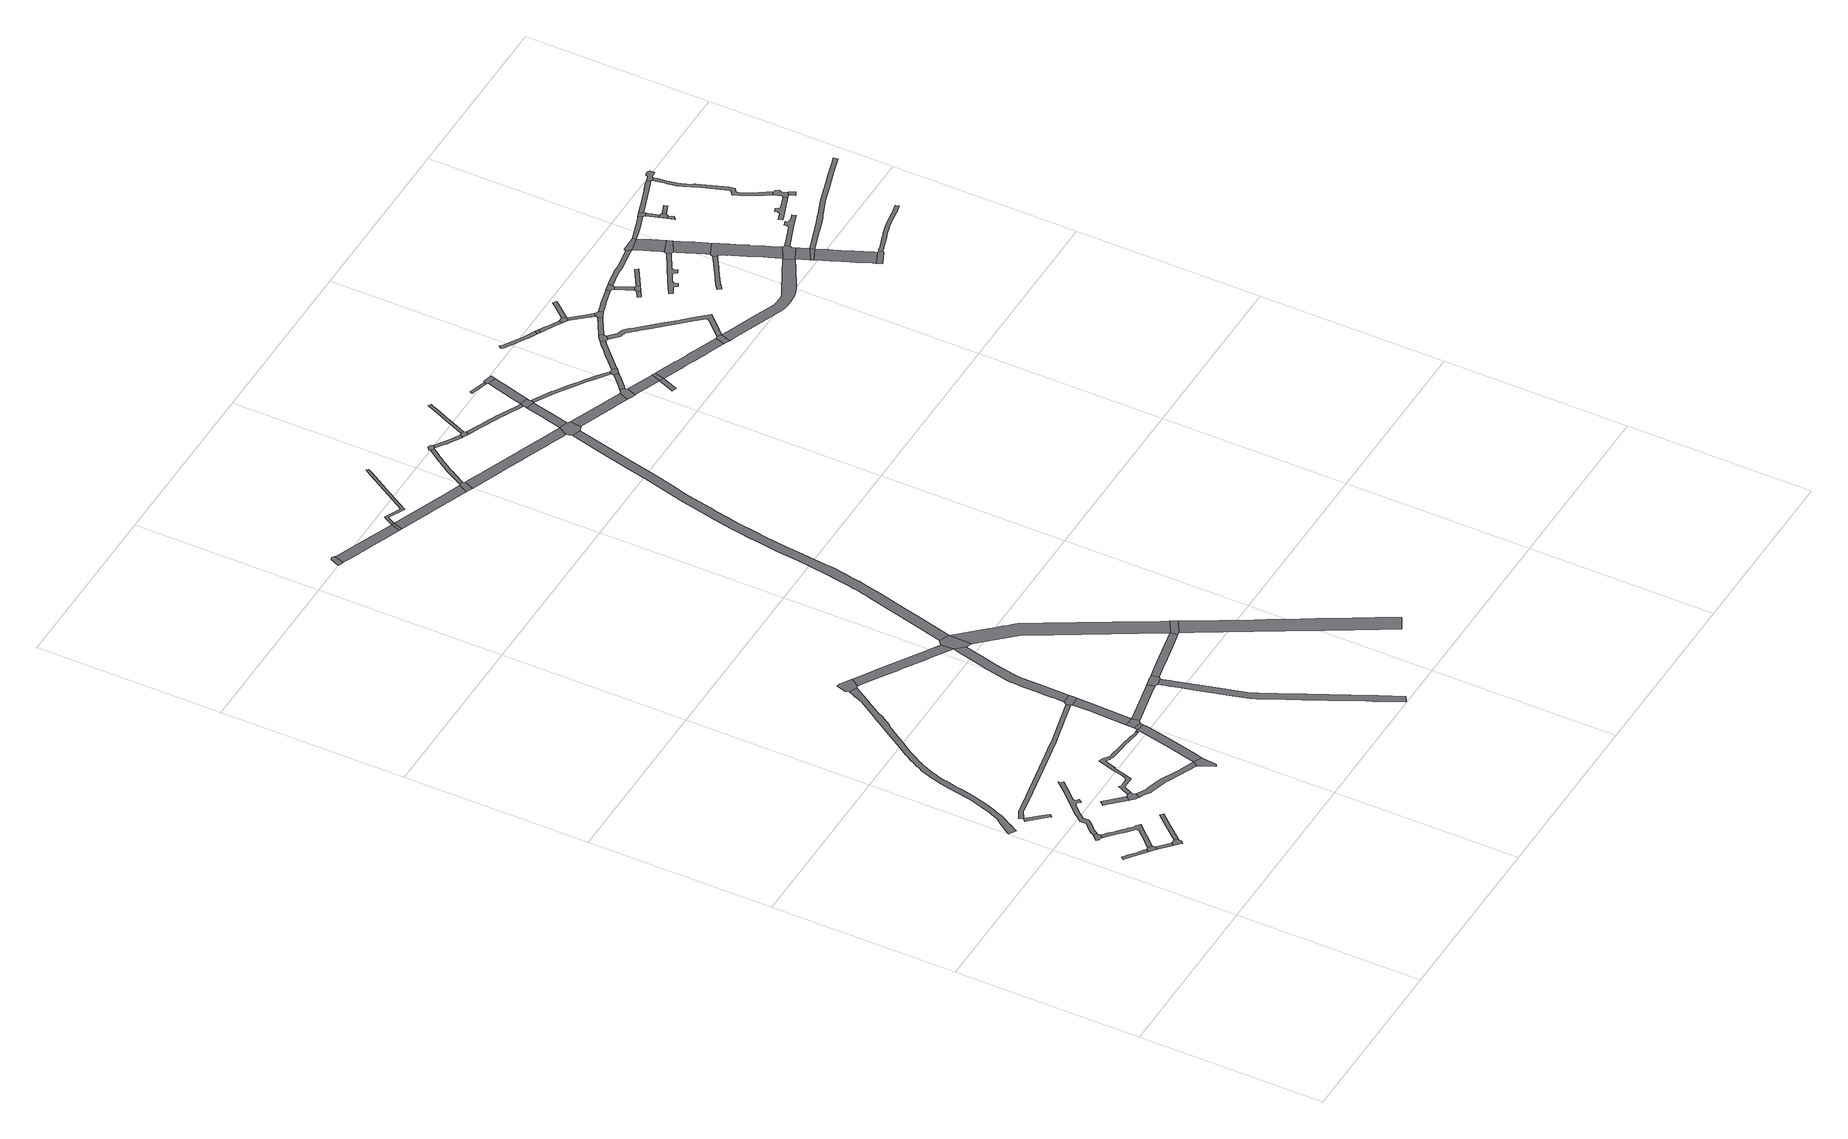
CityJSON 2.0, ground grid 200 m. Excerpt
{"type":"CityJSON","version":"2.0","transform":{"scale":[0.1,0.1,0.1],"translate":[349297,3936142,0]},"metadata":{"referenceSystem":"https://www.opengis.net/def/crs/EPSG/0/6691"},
"CityObjects":{
"road1":{"type":"Road","attributes":{"RoadStructureAttribute.sectionType":"1"},"geometry":[{"type":"MultiSurface","lod":"1","boundaries":[[[0,1,2,3,4,5,6,7,8,9,10,11]]]}]},
"road2":{"type":"Road","geometry":[{"type":"MultiSurface","lod":"1","boundaries":[[[12,13,14,15,4,3,16,17]]]}]},
"road3":{"type":"Road","geometry":[{"type":"MultiSurface","lod":"1","boundaries":[[[18,19,20,21,22,23,24,25]]]}]},
"road4":{"type":"Road","attributes":{"RoadStructureAttribute.sectionType":"1"},"geometry":[{"type":"MultiSurface","lod":"1","boundaries":[[[26,27,28,29,30,31,32,33,34,35,36,37,12,17]]]}]},
"road5":{"type":"Road","geometry":[{"type":"MultiSurface","lod":"1","boundaries":[[[30,29,38,39,40,41,42,43]]]}]},
"road6":{"type":"Road","attributes":{"RoadStructureAttribute.sectionType":"1"},"geometry":[{"type":"MultiSurface","lod":"1","boundaries":[[[44,45,46,47,48,49,50,51,52,53,54,55,56,57,15,14,58,59,60,61,62,63,64,65,66,67,68,69,70,71,72,73,18,25]]]}]},
"road7":{"type":"Road","attributes":{"RoadStructureAttribute.sectionType":"1"},"geometry":[{"type":"MultiSurface","lod":"1","boundaries":[[[74,75,76,77,78,79]]]}]},
"road8":{"type":"Road","attributes":{"RoadStructureAttribute.sectionType":"1"},"geometry":[{"type":"MultiSurface","lod":"1","boundaries":[[[80,81,82,83,43,42]]]}]},
"road9":{"type":"Road","attributes":{"RoadStructureAttribute.sectionType":"1"},"geometry":[{"type":"MultiSurface","lod":"1","boundaries":[[[84,85,86,87,88,89,90,91,92,93,94,95,96,97,98,99,100,101,102,103,104,105,106,107,108,109,110,111,112,113,20,19]]]}]},
"road10":{"type":"Road","attributes":{"RoadStructureAttribute.sectionType":"1"},"geometry":[{"type":"MultiSurface","lod":"1","boundaries":[[[114,115,116,117,118,119]]]}]},
"road11":{"type":"Road","geometry":[{"type":"MultiSurface","lod":"1","boundaries":[[[120,119,118,121,122,123,124,125,126,127,128,129]]]}]},
"road12":{"type":"Road","attributes":{"RoadStructureAttribute.sectionType":"1"},"geometry":[{"type":"MultiSurface","lod":"1","boundaries":[[[130,131,132,133,134,135,136,137,138,139,140,141,142,143,144,145,146,147,148,149,150,151,152,153,154,155,156,157,158,159,160,161,162,163,164,165,166,167,168,169,170,171,172,173,174,175,176,177,178,179,180,181,182,183,184,185,186,187,188,189,190,191,192,193,194,195,196,197,198,199,200,201,202,203,204,205,206,207,208,209,210,211,212,213,214,215,216,217,218,219]]]}]},
"road13":{"type":"Road","attributes":{"RoadStructureAttribute.sectionType":"1"},"geometry":[{"type":"MultiSurface","lod":"1","boundaries":[[[220,221,222,223,224,225,226,227,228,229,230,231,232,233,234,235,236,237,238,239,240,241,126,125]]]}]},
"road14":{"type":"Road","attributes":{"RoadStructureAttribute.sectionType":"1"},"geometry":[{"type":"MultiSurface","lod":"1","boundaries":[[[242,243,244,245,246,247,248,249,250,251,252,253,254,255,256,257,258,259]]]}]},
"road15":{"type":"Road","attributes":{"RoadStructureAttribute.sectionType":"1"},"geometry":[{"type":"MultiSurface","lod":"1","boundaries":[[[260,261,262,263,264,265,266,267,268,269,270,271,272,273,274,275,276,277,278,279,280,281,282,283,120,129,284,285,286,287,288,289,290,291,292,293,294,295,296,297,298,299,300,301,302,303,304]]]}]},
"road16":{"type":"Road","geometry":[{"type":"MultiSurface","lod":"1","boundaries":[[[305,306,307,231,230,308]]]}]},
"road17":{"type":"Road","attributes":{"function":"3","RoadStructureAttribute.sectionType":"1"},"geometry":[{"type":"MultiSurface","lod":"1","boundaries":[[[309,310,311,312,231,307,313,314,315,316,317,318,319,320,321,260,304]]]}]},
"road18":{"type":"Road","geometry":[{"type":"MultiSurface","lod":"1","boundaries":[[[319,322,323,320]]]}]},
"road19":{"type":"Road","geometry":[{"type":"MultiSurface","lod":"1","boundaries":[[[324,325,323,322,326,327,328]]]}]},
"road20":{"type":"Road","geometry":[{"type":"MultiSurface","lod":"1","boundaries":[[[329,330,331,332,333,334,175,174,335]]]}]},
"road21":{"type":"Road","attributes":{"function":"3","RoadStructureAttribute.sectionType":"1"},"geometry":[{"type":"MultiSurface","lod":"1","boundaries":[[[336,337,338,339,340,341,342,343,344,324,328]]]}]},
"road22":{"type":"Road","geometry":[{"type":"MultiSurface","lod":"1","boundaries":[[[340,339,345,346,347,242,259]]]}]},
"road23":{"type":"Road","attributes":{"RoadStructureAttribute.sectionType":"1"},"geometry":[{"type":"MultiSurface","lod":"1","boundaries":[[[327,348,349,350,351,352,353,354,355,356,328]]]}]},
"road24":{"type":"Road","attributes":{"RoadStructureAttribute.sectionType":"1"},"geometry":[{"type":"MultiSurface","lod":"1","boundaries":[[[357,358,359,360,361,362,363,364,365,329,335,366,367,368,369,370,371,372,373,374]]]}]},
"road25":{"type":"Road","attributes":{"RoadStructureAttribute.sectionType":"1"},"geometry":[{"type":"MultiSurface","lod":"1","boundaries":[[[375,376,377,378,379,380,381,382,383,384,385,386,387,388,389,390,347,346,391,392,393,394,395,396,397,398,399,400,401,402,374]]]}]},
"road26":{"type":"Road","geometry":[{"type":"MultiSurface","lod":"1","boundaries":[[[403,404,405,406,352,351,407,408,409]]]}]},
"road27":{"type":"Road","attributes":{"RoadStructureAttribute.sectionType":"1"},"geometry":[{"type":"MultiSurface","lod":"1","boundaries":[[[407,410,411,412,413,414,415,416,417,418,419,420,421,422,423,424,425,426,427,428,429,430,431,432,433,434,435,436,437,438,439,440,441,442,443,444,445,446,447,448,449,450,451,452,453,454,455,456,457,458,459,460,461,462,463,464,465,466,467,468,469,470,471,408]]]}]},
"road28":{"type":"Road","geometry":[{"type":"MultiSurface","lod":"1","boundaries":[[[472,357,374,402,473,474]]]}]},
"road29":{"type":"Road","geometry":[{"type":"MultiSurface","lod":"1","boundaries":[[[475,476,477,478,479,480,481]]]}]},
"road30":{"type":"Road","attributes":{"RoadStructureAttribute.sectionType":"1"},"geometry":[{"type":"MultiSurface","lod":"1","boundaries":[[[482,483,484,485,486,487,488,489,490,403,409]]]}]},
"road31":{"type":"Road","attributes":{"RoadStructureAttribute.sectionType":"1"},"geometry":[{"type":"MultiSurface","lod":"1","boundaries":[[[491,492,493,494,478,477,495,496,497,498,499,500,501,502,503]]]}]},
"road32":{"type":"Road","attributes":{"RoadStructureAttribute.sectionType":"1"},"geometry":[{"type":"MultiSurface","lod":"1","boundaries":[[[504,505,506,507,508,509,510,511,512,513,514,515,516,517,518,519,520,521,522,523,524,525,526,527,528,529,474,473,530,531,532,533,534,535,536,537,538,539,540,541,542,543,544,545,546,547,548,549,550,551,552,553,486,554]]]}]},
"road33":{"type":"Road","geometry":[{"type":"MultiSurface","lod":"1","boundaries":[[[555,556,557,558,559,491,503]]]}]},
"road34":{"type":"Road","geometry":[{"type":"MultiSurface","lod":"1","boundaries":[[[560,561,562,554,486,485]]]}]},
"road35":{"type":"Road","attributes":{"RoadStructureAttribute.sectionType":"1"},"geometry":[{"type":"MultiSurface","lod":"1","boundaries":[[[563,564,565,566,567,568,569,570,571,572,573,574,575,576,577,561,560,578,579,580,581,582,583,584,585,586,587,588,589,590,591,592,593,594,595,596,597,598,599,600,601,602,603,604,605]]]}]},
"road36":{"type":"Road","attributes":{"RoadStructureAttribute.sectionType":"1"},"geometry":[{"type":"MultiSurface","lod":"1","boundaries":[[[606,607,608,609,610,611,612,613,614,615,616,617,618,619,620,621,558,557]]]}]},
"road37":{"type":"Road","attributes":{"RoadStructureAttribute.sectionType":"1"},"geometry":[{"type":"MultiSurface","lod":"1","boundaries":[[[622,623,624,625,626,627,628,629,559,558,630,631,632,633,634,635]]]}]},
"road38":{"type":"Road","attributes":{"function":"3","RoadStructureAttribute.sectionType":"1"},"geometry":[{"type":"MultiSurface","lod":"1","boundaries":[[[636,637,638,639,640,641,642,643,644,645,646,647,648,649,650,651,652,653,654,655,656,657,658,659,660,661,662,663,664,665,666,667,668,669,670,671,672,673,674,675,676,677,678,679,680,681,682,683,684,685,686,687,688,689,690,472,474]]]}]},
"road39":{"type":"Road","geometry":[{"type":"MultiSurface","lod":"1","boundaries":[[[691,692,616,615,693,694,695,696,697]]]}]},
"road40":{"type":"Road","attributes":{"RoadStructureAttribute.sectionType":"1"},"geometry":[{"type":"MultiSurface","lod":"1","boundaries":[[[698,699,700,701,702,703,704,705,706,707,708,709,710,711,712,713,714,715,716,717,718,691,697]]]}]},
"road41":{"type":"Road","geometry":[{"type":"MultiSurface","lod":"1","boundaries":[[[719,711,710,720,721,722,723]]]}]},
"road42":{"type":"Road","attributes":{"RoadStructureAttribute.sectionType":"1"},"geometry":[{"type":"MultiSurface","lod":"1","boundaries":[[[724,725,726,727,728,729,730,731,732,733,734,735,736,737,738,739,740,741,742,743,744,745,746,747,748,749,750,696,695]]]}]},
"road43":{"type":"Road","attributes":{"RoadStructureAttribute.sectionType":"1"},"geometry":[{"type":"MultiSurface","lod":"1","boundaries":[[[751,752,753,754,755,756,757,721,720,758,759,760,761,762,763,764,765]]]}]},
"road44":{"type":"Road","geometry":[{"type":"MultiSurface","lod":"1","boundaries":[[[766,767,765,764,768,769,770,771]]]}]},
"road45":{"type":"Road","attributes":{"RoadStructureAttribute.sectionType":"1"},"geometry":[{"type":"MultiSurface","lod":"1","boundaries":[[[766,772,773,774,775,776,777,778,779,780,781,782,783,767]]]}]},
"road46":{"type":"Road","attributes":{"RoadStructureAttribute.sectionType":"1"},"geometry":[{"type":"MultiSurface","lod":"1","boundaries":[[[770,784,785,786,787,788,789,790,791,792,793,794,795,796,797,798,799,800,801,802,803,804,805,806,807,808,809,810,771]]]}]},
"road47":{"type":"Road","geometry":[{"type":"MultiSurface","lod":"1","boundaries":[[[811,812,813,738,737,663,662,814]]]}]},
"road48":{"type":"Road","geometry":[{"type":"MultiSurface","lod":"1","boundaries":[[[815,816,817,818,799,798,819,820]]]}]},
"road49":{"type":"Road","attributes":{"RoadStructureAttribute.sectionType":"1"},"geometry":[{"type":"MultiSurface","lod":"1","boundaries":[[[821,822,823,824,825,826,827,811,814,828,829,830,831,832,833,834,835]]]}]},
"road50":{"type":"Road","attributes":{"RoadStructureAttribute.sectionType":"1"},"geometry":[{"type":"MultiSurface","lod":"1","boundaries":[[[836,837,838,839]]]}]},
"road51":{"type":"Road","attributes":{"function":"3","RoadStructureAttribute.sectionType":"1"},"geometry":[{"type":"MultiSurface","lod":"1","boundaries":[[[818,840,841,842,843,844,845,846,847,848,849,850,851,852,799]]]}]},
"road52":{"type":"Road","attributes":{"RoadStructureAttribute.sectionType":"1"},"geometry":[{"type":"MultiSurface","lod":"1","boundaries":[[[853,854,855,813,812,856,857,858,815,859,860,861,862,863,864,865,866,867,868,869,870,871,872,873,874,875,876,816,815,820]]]}]},
"road53":{"type":"Road","geometry":[{"type":"MultiSurface","lod":"1","boundaries":[[[877,878,836,839,847,846]]]}]},
"road54":{"type":"Road","geometry":[{"type":"MultiSurface","lod":"1","boundaries":[[[879,880,881,821,835,882,883,884,885,886]]]}]},
"road55":{"type":"Road","attributes":{"RoadStructureAttribute.sectionType":"1"},"geometry":[{"type":"MultiSurface","lod":"1","boundaries":[[[885,887,888,889,890,891,892,893,894,886]]]}]},
"road56":{"type":"Road","attributes":{"RoadStructureAttribute.sectionType":"1"},"geometry":[{"type":"MultiSurface","lod":"1","boundaries":[[[895,896,897,898,899,900,880,879]]]}]},
"road57":{"type":"Road","geometry":[{"type":"MultiSurface","lod":"1","boundaries":[[[901,902,903,890]]]}]},
"road58":{"type":"Road","geometry":[{"type":"MultiSurface","lod":"1","boundaries":[[[897,904,905,906,865,864,898]]]}]},
"road59":{"type":"Road","geometry":[{"type":"MultiSurface","lod":"1","boundaries":[[[903,907,891,890]]]}]},
"road60":{"type":"Road","attributes":{"RoadStructureAttribute.sectionType":"1"},"geometry":[{"type":"MultiSurface","lod":"1","boundaries":[[[908,909,910,911,912,905,904,913,914,915,916,917,918]]]}]},
"road61":{"type":"Road","attributes":{"RoadStructureAttribute.sectionType":"1"},"geometry":[{"type":"MultiSurface","lod":"1","boundaries":[[[919,920,921,922,923,924,925,926,927,928,929,930,931,932,933,934]]]}]},
"road62":{"type":"Road","attributes":{"RoadStructureAttribute.sectionType":"1"},"geometry":[{"type":"MultiSurface","lod":"1","boundaries":[[[935,936,937,938,939,940,941,942,943,944,945,946,947,948,949,950,951,952,953,954,955,956,957,907,903]]]}]},
"road63":{"type":"Road","geometry":[{"type":"MultiSurface","lod":"1","boundaries":[[[927,958,959,928]]]}]},
"road64":{"type":"Road","geometry":[{"type":"MultiSurface","lod":"1","boundaries":[[[917,960,961,962,963,964,965,918]]]}]},
"road65":{"type":"Road","attributes":{"RoadStructureAttribute.sectionType":"1"},"geometry":[{"type":"MultiSurface","lod":"1","boundaries":[[[958,966,967,968,969,970,971,972,973,974,975,976,959]]]}]},
"road66":{"type":"Road","attributes":{"RoadStructureAttribute.sectionType":"1"},"geometry":[{"type":"MultiSurface","lod":"1","boundaries":[[[977,963,962,978,979,980,981]]]}]},
"road67":{"type":"Road","geometry":[{"type":"MultiSurface","lod":"1","boundaries":[[[982,983,984,985,972,971,986]]]}]},
"road68":{"type":"Road","geometry":[{"type":"MultiSurface","lod":"1","boundaries":[[[987,988,989,990,991,946,945]]]}]},
"road69":{"type":"Road","attributes":{"RoadStructureAttribute.sectionType":"1"},"geometry":[{"type":"MultiSurface","lod":"1","boundaries":[[[992,993,994,995,996,997,998,999,1000,1001,1002,1003,1004,991,990,1005,1006,1007,1008,1009,1010,1011,1012,1013,1014,1015,1016,1017,961,960]]]}]},
"road70":{"type":"Road","attributes":{"RoadStructureAttribute.sectionType":"1"},"geometry":[{"type":"MultiSurface","lod":"1","boundaries":[[[1018,1019,1020,1021,982,986]]]}]},
"road71":{"type":"Road","attributes":{"RoadStructureAttribute.sectionType":"1"},"geometry":[{"type":"MultiSurface","lod":"1","boundaries":[[[984,1022,1023,1024,1025,985]]]}]},
"road72":{"type":"Road","geometry":[{"type":"MultiSurface","lod":"1","boundaries":[[[980,1026,1027,1028,1029,1030,1020,1019,981]]]}]},
"road73":{"type":"Road","attributes":{"RoadStructureAttribute.sectionType":"1"},"geometry":[{"type":"MultiSurface","lod":"1","boundaries":[[[1031,1032,1033,1034,1035,1029,1028,1036,1037,1038,1039,1040]]]}]},
"road74":{"type":"Road","attributes":{"RoadStructureAttribute.sectionType":"1"},"geometry":[{"type":"MultiSurface","lod":"1","boundaries":[[[1041,1042,1043,1044]]]}]},
"road75":{"type":"Road","geometry":[{"type":"MultiSurface","lod":"1","boundaries":[[[1045,1046,1031,1040,1047,1048,1049,1050,1051]]]}]},
"road76":{"type":"Road","attributes":{"RoadStructureAttribute.sectionType":"1"},"geometry":[{"type":"MultiSurface","lod":"1","boundaries":[[[1052,1050,1049,1053,1054]]]}]},
"road77":{"type":"Road","geometry":[{"type":"MultiSurface","lod":"1","boundaries":[[[1055,1056,1057,1058,1052,1054,1041,1044]]]}]},
"road78":{"type":"Road","attributes":{"RoadStructureAttribute.sectionType":"1"},"geometry":[{"type":"MultiSurface","lod":"1","boundaries":[[[1059,1060,1061,1062,1063,1064,1065,1066,1067,1068,1069,1070,1071,1072,1073,990,989,1074,1075,1076,1077,1078,1079,1080,1081,1082,1083,1084,1085,1086,1087,1088,1089,1090,1091,1092,1093,1094,1095,1096,1097,1098,1099,1100,1101,1096]]]}]},
"road79":{"type":"Road","attributes":{"RoadStructureAttribute.sectionType":"1"},"geometry":[{"type":"MultiSurface","lod":"1","boundaries":[[[1102,1103,1058,1057]]]}]},
"road80":{"type":"Road","attributes":{"RoadStructureAttribute.sectionType":"1"},"geometry":[{"type":"MultiSurface","lod":"1","boundaries":[[[1104,1105,1106,1107,1108,1109,1110,1111,1112,1113,1114,1045,1051]]]}]},
"road81":{"type":"Road","attributes":{"RoadStructureAttribute.sectionType":"1"},"geometry":[{"type":"MultiSurface","lod":"1","boundaries":[[[1115,1116,1117,1118,1119,1120,1121,1122,1123,1124,1125,1126,1127,1128,1129,1130,1131,1132,1133,1134,1135]]]}]},
"road82":{"type":"Road","attributes":{"RoadStructureAttribute.sectionType":"1"},"geometry":[{"type":"MultiSurface","lod":"1","boundaries":[[[1136,1137,1138,1139,1140,1141,1142,1143,1144,1145,1146,1147,1148,1149,1150,1151,1152,1153,1154,1155,1156,1157]]]}]},
"road83":{"type":"Road","geometry":[{"type":"MultiSurface","lod":"1","boundaries":[[[1158,1159,1110,1109,1160,1161]]]}]},
"road84":{"type":"Road","attributes":{"RoadStructureAttribute.sectionType":"1"},"geometry":[{"type":"MultiSurface","lod":"1","boundaries":[[[1162,1163,1164,1165,1166,1167,1168,1160,1109]]]}]},
"road85":{"type":"Road","geometry":[{"type":"MultiSurface","lod":"1","boundaries":[[[1169,1170,1166,1165,1135,1134,1171,1172]]]}]},
"road86":{"type":"Road","geometry":[{"type":"MultiSurface","lod":"1","boundaries":[[[1173,1174,1175,1176,1177,1178,1179,1180,1181,1182,1183,1184,1169,1172]]]}]},
"road87":{"type":"Road","attributes":{"RoadStructureAttribute.sectionType":"1"},"geometry":[{"type":"MultiSurface","lod":"1","boundaries":[[[1180,1157,1156,1185,1186,1187,1188,1189,1190,1191,1192,1193,1194,1195,1196,1197,1198,1199,1200,1201,1202,1203,1204,1205,1206,1181]]]}]},
"road88":{"type":"Road","geometry":[{"type":"MultiSurface","lod":"1","boundaries":[[[1101,1207,1208,1209,1193,1192,1059,1096]]]}]},
"road89":{"type":"Road","geometry":[{"type":"MultiSurface","lod":"1","boundaries":[[[1099,1098,1210,1211]]]}]},
"road90":{"type":"Road","attributes":{"RoadStructureAttribute.sectionType":"1"},"geometry":[{"type":"MultiSurface","lod":"1","boundaries":[[[1210,1212,1213,1214,1215,1216,1217,1218,1219,1220,1221,1222,1223,1224,1225,1226,1227,1228,1229,1230,1211]]]}]},
"road91":{"type":"Road","attributes":{"RoadStructureAttribute.sectionType":"1"},"geometry":[{"type":"MultiSurface","lod":"1","boundaries":[[[1160,1231,1232,1233,1234,1235,1236,1237,1238,1239,1240,1241,1242,1243,1244,1245,1246,1161]]]}]},
"road92":{"type":"Road","geometry":[{"type":"MultiSurface","lod":"1","boundaries":[[[1247,1248,1249,1221,1220,1250,1251]]]}]},
"road93":{"type":"Road","geometry":[{"type":"MultiSurface","lod":"1","boundaries":[[[1252,1253,1254,1240,1239,1255]]]}]},
"road94":{"type":"Road","attributes":{"RoadStructureAttribute.sectionType":"1"},"geometry":[{"type":"MultiSurface","lod":"1","boundaries":[[[1256,1257,1258,1259]]]}]},
"road95":{"type":"Road","attributes":{"RoadStructureAttribute.sectionType":"1"},"geometry":[{"type":"MultiSurface","lod":"1","boundaries":[[[1260,1261,1262,1252,1255,1263,1264,1265]]]}]},
"road96":{"type":"Road","geometry":[{"type":"MultiSurface","lod":"1","boundaries":[[[1259,1258,1266,1267,1260,1265]]]}]},
"road97":{"type":"Road","attributes":{"RoadStructureAttribute.sectionType":"1"},"geometry":[{"type":"MultiSurface","lod":"1","boundaries":[[[1268,1269,1270,1271,1272,1273,1274,1275,1276,1277,1278,1279,1280,1209,1208]]]}]},
"road98":{"type":"Road","attributes":{"RoadStructureAttribute.sectionType":"1"},"geometry":[{"type":"MultiSurface","lod":"1","boundaries":[[[1266,1281,1282,1267]]]}]},
"road99":{"type":"Road","attributes":{"RoadStructureAttribute.sectionType":"1"},"geometry":[{"type":"MultiSurface","lod":"1","boundaries":[[[1283,1284,1285,1286,1287,1288,1289,1254,1253,1290,1291,1292,1293,1294,1295,1296,1297,1298,1299]]]}]},
"road100":{"type":"Road","attributes":{"RoadStructureAttribute.sectionType":"1"},"geometry":[{"type":"MultiSurface","lod":"1","boundaries":[[[1300,1301,1302,1303,1304,1305,1306,1307,1308,1309,1310,1311,1312,1313,1314,1315,1316,1317,1318,1319,1320,1321,1322,1323,1324,1325,1326,1327,1328,1329,1330,1331,1332,1333,1334,1249,1248]]]}]},
"road101":{"type":"Road","attributes":{"RoadStructureAttribute.sectionType":"1"},"geometry":[{"type":"MultiSurface","lod":"1","boundaries":[[[1335,1336,1337,1338,1339,1340,1341,1342,1343,1344,1345,1346]]]}]},
"road102":{"type":"Road","attributes":{"RoadStructureAttribute.sectionType":"1"},"geometry":[{"type":"MultiSurface","lod":"1","boundaries":[[[1347,1348,1349,1350,1351,1352,1353,1354,1355,1356,1357,1358,1359,1360,1361,1362,1363,1364,1365,1366,1367,1368,1369,1370,1371,1372,1373,1374,1099,1211]]]}]},
"road103":{"type":"Road","attributes":{"RoadStructureAttribute.sectionType":"1"},"geometry":[{"type":"MultiSurface","lod":"1","boundaries":[[[1375,1376,1377,1378,1379,1380,1381,1382,1383,1384,1385,1386,1387,1388,1389,1390,1391,1392,1393,1394,1395,1396,1397,1398,1399,1400,1401,1402,1403,1404,1405,1406,1407,1408,1409,1410,1411,1412,1413,1414,1415,1416,1417,1418,1419,1420,1421,1422,1423,1424,1425,1426,1427,1428]]]}]},
"road104":{"type":"Road","geometry":[{"type":"MultiSurface","lod":"1","boundaries":[[[1429,1430,1431,1432,1433,1428,1427,1434,1435,1346,1345,1436,1437]]]}]},
"road105":{"type":"Road","geometry":[{"type":"MultiSurface","lod":"1","boundaries":[[[1405,1404,1438,1439,1440,1441,1442,1443,1444,1445,1446,1283,1299]]]}]},
"road106":{"type":"Road","attributes":{"RoadStructureAttribute.sectionType":"1"},"geometry":[{"type":"MultiSurface","lod":"1","boundaries":[[[1436,1447,1448,1449,1450,1451,1452,1437]]]}]}
},
"vertices":[
[200,1341,0],[309,1257,0],[394,1190,0],[409,1179,0],[433,1211,0],[415,1227,0],[345,1279,0],[326,1294,0],[278,1333,0],[268,1341,0],[242,1360,0],[225,1374,0],
[502,1156,0],[501,1186,0],[502,1187,0],[463,1213,0],[464,1138,0],[478,1126,0],
[411,1704,0],[408,1733,0],[376,1762,0],[323,1703,0],[319,1699,0],[341,1677,0],[371,1678,0],[381,1669,0],
[511,1100,0],[542,1069,0],[557,1055,0],[605,1011,0],[632,1041,0],[619,1053,0],[599,1072,0],[587,1084,0],[551,1117,0],[539,1126,0],[523,1140,0],[520,1142,0],
[653,967,0],[673,948,0],[699,977,0],[699,1003,0],[708,1014,0],[678,1040,0],
[421,1636,0],[483,1579,0],[496,1566,0],[556,1512,0],[572,1497,0],[587,1483,0],[627,1448,0],[640,1433,0],[641,1404,0],[597,1356,0],[577,1337,0],[515,1270,0],[482,1234,0],[472,1223,0],[510,1196,0],[559,1249,0],[618,1314,0],[658,1355,0],[682,1381,0],[727,1431,0],[694,1461,0],[666,1471,0],[631,1505,0],[622,1513,0],[606,1527,0],[585,1546,0],[540,1587,0],[511,1613,0],[469,1652,0],[446,1672,0],
[372,2294,0],[420,2240,0],[450,2267,0],[395,2329,0],[275,2463,0],[245,2437,0],
[847,1172,0],[967,1309,0],[937,1335,0],[817,1199,0],
[426,1754,0],[451,1794,0],[471,1815,0],[528,1878,0],[550,1903,0],[544,1960,0],[605,2034,0],[681,2114,0],[711,2115,0],[741,2089,0],[770,2124,0],[741,2148,0],[741,2178,0],[809,2250,0],[908,2362,0],[916,2365,0],[924,2374,0],[907,2392,0],[895,2417,0],[776,2280,0],[572,2065,0],[565,2056,0],[489,1965,0],[494,1903,0],[474,1882,0],[463,1870,0],[404,1808,0],[397,1802,0],[387,1791,0],[395,1783,0],
[918,1848,0],[843,1926,0],[800,1885,0],[828,1855,0],[980,1699,0],[1022,1742,0],
[1052,1748,0],[1013,1667,0],[1033,1647,0],[1041,1643,0],[1047,1640,0],[1068,1628,0],[1096,1680,0],[1086,1701,0],[1079,1711,0],[1088,1730,0],
[99,2475,0],[125,2517,0],[155,2573,0],[172,2603,0],[189,2635,0],[210,2677,0],[222,2707,0],[247,2765,0],[262,2800,0],[274,2842,0],[288,2884,0],[310,2960,0],[332,3044,0],[363,3186,0],[375,3251,0],[381,3284,0],[402,3376,0],[402,3387,0],[418,3448,0],[432,3497,0],[453,3560,0],[480,3629,0],[501,3673,0],[506,3686,0],[518,3711,0],[533,3740,0],[563,3795,0],[569,3803,0],[606,3864,0],[661,3948,0],[688,3992,0],[699,4008,0],[722,4043,0],[779,4132,0],[819,4194,0],[828,4205,0],[874,4260,0],[921,4332,0],[932,4352,0],[974,4434,0],[996,4467,0],[1070,4580,0],[1071,4583,0],[1086,4608,0],[1189,4767,0],[1103,4802,0],[1086,4759,0],[1072,4728,0],[1034,4639,0],[921,4465,0],[859,4368,0],[850,4353,0],[813,4296,0],[769,4229,0],[649,4043,0],[642,4032,0],[554,3896,0],[549,3885,0],[512,3827,0],[480,3769,0],[458,3725,0],[453,3714,0],[445,3696,0],[425,3653,0],[398,3584,0],[375,3515,0],[361,3467,0],[344,3401,0],[323,3300,0],[281,3085,0],[278,3070,0],[275,3061,0],[271,3040,0],[253,2979,0],[238,2929,0],[229,2902,0],[216,2859,0],[211,2842,0],[209,2837,0],[206,2826,0],[187,2779,0],[179,2767,0],[165,2729,0],[146,2687,0],[91,2611,0],[74,2584,0],[69,2580,0],[20,2508,0],[7,2486,0],[79,2444,0],
[1114,1604,0],[1185,1562,0],[1198,1559,0],[1290,1534,0],[1348,1517,0],[1366,1512,0],[1379,1506,0],[1403,1494,0],[1544,1430,0],[1632,1394,0],[1727,1354,0],[1760,1406,0],[1618,1462,0],[1593,1472,0],[1567,1485,0],[1386,1570,0],[1385,1571,0],[1383,1573,0],[1358,1580,0],[1214,1618,0],[1208,1618,0],[1119,1667,0],
[1923,2877,0],[1888,2872,0],[1364,2747,0],[1361,2746,0],[1086,2694,0],[573,2598,0],[405,2567,0],[342,2555,0],[254,2507,0],[275,2467,0],[357,2512,0],[539,2546,0],[1094,2650,0],[1370,2702,0],[1373,2703,0],[1443,2720,0],[1896,2828,0],[1929,2833,0],
[1892,2097,0],[1865,2100,0],[1854,2102,0],[1819,2107,0],[1816,2107,0],[1813,2113,0],[1796,2115,0],[1682,2131,0],[1658,2132,0],[1622,2137,0],[1479,2150,0],[1466,2151,0],[1438,2165,0],[1399,2196,0],[1351,2213,0],[1300,2050,0],[1266,1919,0],[1253,1879,0],[1227,1862,0],[1148,1859,0],[1132,1860,0],[1114,1875,0],[1096,1837,0],[1095,1835,0],[1132,1819,0],[1263,1822,0],[1267,1822,0],[1271,1831,0],[1302,1936,0],[1331,2042,0],[1337,2036,0],[1339,2040,0],[1377,2161,0],[1379,2160,0],[1416,2131,0],[1417,2131,0],[1421,2135,0],[1423,2139,0],[1459,2122,0],[1485,2120,0],[1631,2105,0],[1655,2102,0],[1775,2088,0],[1833,2082,0],[1889,2074,0],
[1805,1185,0],[1836,1199,0],[1854,1364,0],[1748,1313,0],
[1914,2071,0],[1846,1756,0],[1802,1574,0],[1787,1513,0],[1885,1488,0],[1888,1497,0],[1944,1734,0],[1954,1778,0],[1986,1930,0],[2006,2056,0],[2011,2087,0],[1920,2101,0],[1890,2104,0],
[2016,2120,0],[1929,2139,0],
[1931,2227,0],[1929,2142,0],[2042,2145,0],[2048,2146,0],[2032,2223,0],
[1275,4869,0],[1187,4923,0],[1160,4938,0],[1128,4948,0],[1093,4845,0],[1108,4813,0],[1217,4773,0],
[2040,2370,0],[2042,2426,0],[2049,2629,0],[2051,2824,0],[1946,2825,0],[1946,2759,0],[1948,2632,0],[1939,2375,0],[1935,2290,0],
[2052,2876,0],[2052,2914,0],[1947,2915,0],
[2453,2227,0],[2483,2233,0],[2536,2244,0],[2562,2250,0],[2535,2324,0],[2533,2324,0],[2477,2312,0],[2458,2309,0],[2213,2260,0],
[2113,4347,0],[1937,4455,0],[1910,4471,0],[1674,4618,0],[1672,4619,0],[1502,4728,0],[1490,4735,0],[1418,4777,0],[1387,4800,0],[1337,4703,0],[1361,4684,0],[1474,4615,0],[1488,4606,0],[1613,4527,0],[1629,4517,0],[1856,4375,0],[1913,4341,0],[2120,4210,0],
[2100,4133,0],[2078,4047,0],[2018,3807,0],[2007,3763,0],[1960,3543,0],[1957,3494,0],[1955,3472,0],[1953,3418,0],[1952,3395,0],[1951,3365,0],[1950,3299,0],[1950,3239,0],[1950,3238,0],[1949,3112,0],[1948,3052,0],[1948,3022,0],[2055,3196,0],[2055,3205,0],[2055,3237,0],[2056,3362,0],[2060,3466,0],[2062,3488,0],[2062,3491,0],[2065,3528,0],[2109,3739,0],[2153,3915,0],[2171,3988,0],[2204,4118,0],
[2675,2354,0],[2632,2345,0],[2620,2343,0],[2542,2326,0],[2590,2240,0],[2670,2253,0],[2691,2275,0],
[2612,2161,0],[2624,2114,0],[2626,2110,0],[2638,2070,0],[2645,2040,0],[2691,1864,0],[2758,1614,0],[2783,1523,0],[2826,1357,0],[2840,1330,0],[2855,1299,0],[2909,1194,0],[2940,1126,0],[2979,1047,0],[2985,1033,0],[3014,976,0],[3050,901,0],[3090,820,0],[3106,786,0],[3107,784,0],[3158,683,0],[3237,523,0],[3321,350,0],[3348,296,0],[3424,146,0],[3436,118,0],[3475,44,0],[3489,8,0],[3557,52,0],[3498,174,0],[3492,187,0],[3485,203,0],[3441,294,0],[3429,317,0],[3399,378,0],[3393,385,0],[3348,480,0],[3325,529,0],[3279,621,0],[3230,719,0],[3228,722,0],[3203,775,0],[3137,912,0],[3122,938,0],[3094,1001,0],[3064,1060,0],[3061,1066,0],[3013,1162,0],[2970,1251,0],[2944,1302,0],[2933,1329,0],[2903,1386,0],[2868,1515,0],[2858,1552,0],[2843,1610,0],[2836,1634,0],[2769,1884,0],[2734,2013,0],[2727,2043,0],[2700,2139,0],[2694,2160,0],[2675,2234,0],
[2171,4387,0],[2271,4091,0],[2274,4337,0],
[413,10000,0],[447,9986,0],[470,9979,0],[504,10082,0],[512,10095,0],[482,10112,0],[454,10102,0],
[2867,2312,0],[2890,2316,0],[3207,2379,0],[3322,2406,0],[3304,2483,0],[2868,2395,0],[2849,2391,0],[2725,2365,0],[2688,2357,0],
[1173,9822,0],[1007,9887,0],[888,9933,0],[751,9986,0],[489,9972,0],[515,9962,0],[653,9906,0],[661,9903,0],[730,9878,0],[874,9821,0],[962,9787,0],[1120,9726,0],[1134,9721,0],
[3411,2639,0],[3266,2896,0],[3184,3042,0],[3143,3114,0],[3121,3154,0],[3118,3158,0],[3089,3212,0],[3072,3240,0],[3039,3300,0],[3013,3346,0],[2964,3432,0],[2961,3436,0],[2922,3505,0],[2884,3573,0],[2882,3577,0],[2861,3616,0],[2779,3761,0],[2736,3836,0],[2717,3857,0],[2698,3878,0],[2671,3908,0],[2635,3948,0],[2590,3996,0],[2547,4044,0],[2485,4109,0],[2275,4336,0],[2400,3952,0],[2481,3865,0],[2578,3760,0],[2598,3738,0],[2629,3682,0],[2702,3552,0],[2717,3527,0],[2727,3509,0],[2756,3457,0],[2781,3412,0],[2811,3357,0],[2827,3330,0],[2852,3287,0],[2878,3239,0],[2888,3222,0],[2939,3130,0],[2964,3085,0],[2971,3072,0],[2990,3037,0],[3023,2978,0],[3114,2818,0],[3156,2743,0],[3254,2575,0],[3280,2528,0],[3452,2566,0],
[1146,9716,0],[1152,9713,0],[1159,9710,0],[1199,9812,0],[1175,9826,0],
[3344,2411,0],[3494,2496,0],[3471,2532,0],
[4426,840,0],[4340,994,0],[4326,1022,0],[4316,1034,0],[4217,1212,0],[4160,1314,0],[4145,1340,0],[4003,1589,0],[3940,1704,0],[3911,1756,0],[3855,1851,0],[3708,2113,0],[3689,2148,0],[3560,2375,0],[3520,2450,0],[3417,2282,0],[3556,2037,0],[3605,1959,0],[3671,1834,0],[3698,1785,0],[3700,1780,0],[3762,1674,0],[3816,1579,0],[3819,1575,0],[3841,1536,0],[3849,1517,0],[3934,1367,0],[3937,1363,0],[3964,1316,0],[3997,1253,0],[4038,1184,0],[4064,1138,0],[4108,1061,0],[4170,947,0],[4174,939,0],[4201,897,0],[4218,869,0],[4262,791,0],[4285,743,0],[4293,731,0],[4294,728,0],[4399,540,0],[4548,623,0],
[1442,9602,0],[1465,9592,0],[1562,9556,0],[1594,9544,0],[1680,9510,0],[1686,9507,0],[1743,9484,0],[1761,9480,0],[1866,9439,0],[1927,9415,0],[1977,9511,0],[1749,9599,0],[1745,9601,0],[1685,9624,0],[1382,9741,0],[1273,9783,0],
[1754,10411,0],[1712,10343,0],[1581,10128,0],[1579,10125,0],[1495,9987,0],[1415,9854,0],[1236,9935,0],[1225,9915,0],[1247,9900,0],[1426,9819,0],[1515,9967,0],[1604,10113,0],[1745,10343,0],[1776,10395,0],
[2375,4731,0],[2420,4910,0],[2498,5211,0],[2524,5323,0],[2542,5396,0],[2559,5476,0],[2560,5480,0],[2575,5553,0],[2591,5651,0],[2615,5790,0],[2623,5877,0],[2661,6255,0],[2661,6262,0],[2671,6348,0],[2703,6570,0],[2720,6683,0],[2754,6903,0],[2778,7021,0],[2811,7171,0],[2813,7180,0],[2823,7228,0],[2884,7508,0],[2899,7560,0],[2938,7708,0],[2997,7947,0],[3071,8245,0],[3221,8858,0],[3126,8893,0],[3049,8582,0],[2961,8226,0],[2892,7946,0],[2839,7733,0],[2801,7587,0],[2790,7549,0],[2713,7198,0],[2712,7189,0],[2679,7042,0],[2654,6921,0],[2636,6804,0],[2620,6698,0],[2604,6585,0],[2571,6361,0],[2545,6135,0],[2504,5807,0],[2480,5670,0],[2464,5573,0],[2450,5501,0],[2449,5497,0],[2433,5421,0],[2416,5349,0],[2411,5329,0],[2389,5238,0],[2311,4937,0],[2310,4935,0],[2266,4759,0],
[2001,9526,0],[1996,9518,0],[1948,9407,0],[1970,9396,0],[2002,9384,0],[2042,9488,0],[2035,9507,0],
[2098,9617,0],[2122,9660,0],[2127,9668,0],[2141,9699,0],[2172,9747,0],[2189,9772,0],[2200,9788,0],[2203,9793,0],[2241,9850,0],[2253,9862,0],[2264,9879,0],[2286,9911,0],[2329,9976,0],[2294,9998,0],[2256,9942,0],[2221,9891,0],[2147,9780,0],[2143,9774,0],[2142,9773,0],[2107,9722,0],[2056,9627,0],
[2295,10017,0],[2346,9978,0],[2371,10012,0],[2363,10030,0],[2329,10040,0],
[2300,9269,0],[2417,9224,0],[2448,9212,0],[2462,9206,0],[2470,9203,0],[2578,9161,0],[2624,9143,0],[2635,9139,0],[2711,9111,0],[2857,9053,0],[2878,9045,0],[2947,9018,0],[3075,8969,0],[3107,8957,0],[3164,9052,0],[2948,9135,0],[2923,9146,0],[2898,9155,0],[2704,9231,0],[2651,9251,0],[2616,9264,0],[2547,9292,0],[2518,9303,0],[2340,9371,0],[2273,9400,0],[2190,9431,0],[2100,9465,0],
[2621,9852,0],[2606,9860,0],[2537,9899,0],[2514,9914,0],[2499,9924,0],[2449,9959,0],[2372,10011,0],[2383,9953,0],[2423,9926,0],[2456,9903,0],[2478,9889,0],[2507,9870,0],[2560,9837,0],[2608,9813,0],[2627,9849,0],
[2679,9838,0],[2648,9852,0],[2623,9805,0],[2660,9789,0],[2667,9786,0],[2689,9820,0],
[2746,9990,0],[2796,10102,0],[2803,10117,0],[2850,10225,0],[2875,10282,0],[2884,10305,0],[2853,10318,0],[2845,10299,0],[2819,10238,0],[2773,10131,0],[2744,10067,0],[2716,10004,0],
[2685,9778,0],[2695,9773,0],[2711,9766,0],[2755,9748,0],[2838,9715,0],[2955,9662,0],[3001,9641,0],[3029,9628,0],[3077,9604,0],[3078,9604,0],[3131,9579,0],[3161,9564,0],[3213,9539,0],[3230,9531,0],[3275,9508,0],[3294,9546,0],[3258,9563,0],[3077,9651,0],[3032,9673,0],[2990,9692,0],[2955,9707,0],[2855,9750,0],[2854,9751,0],[2829,9762,0],[2822,9765,0],[2700,9816,0],[2695,9818,0],
[3289,9003,0],[3263,9024,0],[3171,9056,0],[3281,8888,0],
[3370,9448,0],[3389,9482,0],[3379,9488,0],[3387,9524,0],[3284,9504,0],[3275,9471,0],
[3877,8775,0],[3684,8851,0],[3601,8882,0],[3591,8886,0],[3559,8899,0],[3509,8919,0],[3422,8952,0],[3507,8800,0],[3514,8797,0],[3559,8780,0],[3580,8772,0],[3673,8737,0],[3708,8724,0],[3805,8686,0],[3835,8674,0],
[3404,10005,0],[3220,10058,0],[3211,10029,0],[3396,9976,0],
[3389,9529,0],[3408,9596,0],[3417,9628,0],[3453,9757,0],[3464,9796,0],[3486,9872,0],[3503,9931,0],[3410,9957,0],[3393,9899,0],[3354,9759,0],[3354,9758,0],[3323,9651,0],[3296,9556,0],
[3275,9469,0],[3221,9253,0],[3214,9227,0],[3311,9215,0],[3364,9427,0],[3369,9446,0],[3581,9331,0],[3771,9204,0],[3833,9162,0],[3869,9140,0],[3942,9088,0],[4084,8983,0],[4107,9012,0],[4005,9090,0],[3975,9110,0],[3972,9112,0],[3963,9117,0],[3914,9154,0],[3890,9170,0],[3854,9192,0],[3798,9230,0],[3744,9267,0],[3601,9363,0],[3592,9368,0],
[3518,9985,0],[3426,10012,0],
[3963,8769,0],[3930,8806,0],[3901,8780,0],[3843,8671,0],[3866,8661,0],[3878,8657,0],[3931,8637,0],[3969,8740,0],
[3942,8633,0],[4049,8592,0],[4185,8539,0],[4220,8525,0],[4258,8628,0],[4224,8640,0],[4181,8659,0],[4064,8704,0],
[3988,8791,0],[4066,8864,0],[4128,8921,0],[4086,8953,0],[4071,8939,0],[3975,8848,0],
[4148,8351,0],[4194,8331,0],[4267,8507,0],
[4181,8970,0],[4147,9008,0],[4115,9006,0],
[4294,8615,0],
[4404,9258,0],[4350,9207,0],[4303,9161,0],[4277,9136,0],[4269,9128,0],[4191,8979,0],[4220,9008,0],[4335,9120,0],[4435,9218,0],[4482,9251,0],[4452,9296,0],
[3913,10090,0],[3938,10070,0],[3951,10060,0],[3992,10034,0],[4009,10023,0],[4024,10015,0],[4137,9949,0],[4178,9927,0],[4264,9883,0],[4283,9918,0],[4189,9967,0],[4156,9984,0],[4030,10057,0],[4027,10059,0],[3974,10093,0],[3938,10121,0],
[4301,8494,0],[4463,8429,0],[4487,8420,0],[4521,8407,0],[4582,8384,0],[4631,8366,0],[4710,8334,0],[4742,8321,0],[4861,8276,0],[4912,8257,0],[4975,8231,0],[5016,8333,0],[4975,8351,0],[4836,8403,0],[4776,8426,0],[4721,8450,0],[4681,8465,0],[4677,8466,0],[4552,8514,0],[4525,8524,0],[4496,8534,0],[4455,8551,0],[4342,8596,0],
[4299,9864,0],[4318,9900,0],
[4512,9248,0],[4551,9285,0],[4554,9313,0],[4530,9354,0],[4508,9340,0],[4505,9339,0],
[4356,9835,0],[4366,9830,0],[4398,9810,0],[4422,9796,0],[4432,9791,0],[4515,9745,0],[4529,9783,0],[4451,9826,0],[4428,9839,0],[4419,9844,0],[4386,9865,0],
[4661,9432,0],[4740,9422,0],[4760,9434,0],[4765,9436,0],[4746,9478,0],
[4601,9741,0],[4603,9744,0],[4613,9755,0],[4579,9784,0],[4574,9712,0],
[5006,8219,0],[5018,8214,0],[5045,8204,0],[5082,8307,0],[5045,8340,0],
[4610,9156,0],[4624,9154,0],[4675,9140,0],[4759,9050,0],[4768,9039,0],[4852,8946,0],[4924,8870,0],[5039,8743,0],[5152,8624,0],[5155,8621,0],[5215,8551,0],[5215,8521,0],[5101,8399,0],[5134,8363,0],[5297,8535,0],[5238,8602,0],[5156,8693,0],[5126,8725,0],[5075,8777,0],[4985,8878,0],[4890,8979,0],[4783,9097,0],[4750,9133,0],[4701,9185,0],[4661,9197,0],[4634,9202,0],
[4680,9592,0],[4751,9511,0],[4781,9538,0],[4726,9600,0],
[4735,9899,0],[4765,9935,0],[4731,9964,0],[4698,9925,0],
[4784,9445,0],[4829,9466,0],[4841,9469,0],[4827,9514,0],[4789,9529,0],
[5133,9598,0],[5120,9595,0],[5025,9571,0],[5012,9567,0],[4957,9553,0],[4879,9481,0],[4978,9512,0],[4984,9514,0],[4998,9518,0],[5144,9555,0],
[5258,9329,0],[5188,9285,0],[5209,9251,0],[5279,9295,0],
[5215,9617,0],[5167,9607,0],[5148,9553,0],[5171,9542,0],[5177,9530,0],[5213,9548,0],[5225,9573,0],
[5302,9376,0],[5228,9431,0],[5266,9358,0],
[5307,9312,0],[5330,9326,0],[5345,9335,0],[5324,9370,0],
[6322,8303,0],[6136,8211,0],[6050,8167,0],[6012,8149,0],[5881,8083,0],[5864,8074,0],[5846,8065,0],[5827,8063,0],[5797,8062,0],[5748,8064,0],[5726,8065,0],[5707,8068,0],[5452,8166,0],[5256,8240,0],[5148,8286,0],[5095,8185,0],[5132,8171,0],[5337,8092,0],[5677,7962,0],[5716,7953,0],[5748,7950,0],[5769,7949,0],[5814,7948,0],[5837,7949,0],[5858,7952,0],[5878,7955,0],[5903,7958,0],[5924,7962,0],[5946,7969,0],[5968,7975,0],[5989,7983,0],[6009,7991,0],[6030,8000,0],[6037,8003,0],[6050,8009,0],[6069,8020,0],[6241,8118,0],[6386,8200,0],[6416,8133,0],[6442,8068,0],[6582,8149,0],[6545,8238,0],[6533,8268,0],
[5550,9462,0],[5529,9496,0],
[5304,9589,0],[5413,9604,0],[5499,9611,0],[5583,9624,0],[5705,9644,0],[5763,9653,0],[5724,9694,0],[5497,9657,0],[5409,9651,0],[5317,9638,0],[5237,9622,0],
[5534,9138,0],[5453,9090,0],[5371,9041,0],[5394,9002,0],[5464,9043,0],[5488,9036,0],[5493,9035,0],[5506,9009,0],[5508,9007,0],[5548,9028,0],[5531,9059,0],[5539,9088,0],[5557,9099,0],[5631,9141,0],[5660,9133,0],[5675,9103,0],[5715,9124,0],[5699,9156,0],[5707,9184,0],[5895,9292,0],[5878,9333,0],
[6032,8910,0],[6007,8895,0],[5947,8857,0],[5911,8834,0],[5897,8825,0],[5886,8818,0],[5850,8796,0],[5779,8753,0],[5754,8735,0],[5706,8706,0],[5697,8700,0],[5643,8659,0],[5673,8624,0],[5723,8663,0],[5731,8668,0],[5735,8671,0],[5894,8771,0],[5896,8772,0],[5931,8793,0],[6031,8856,0],[6071,8880,0],[6048,8919,0],
[5738,9719,0],[5735,9714,0],[5923,9686,0],[5907,9723,0],
[5811,9540,0],[5837,9479,0],[5875,9391,0],[5887,9362,0],[6037,9419,0],[5982,9557,0],[5959,9603,0],
[6062,9365,0],[6040,9418,0],[5905,9288,0],[5923,9282,0],
[5930,9267,0],[5936,9253,0],[5944,9238,0],[5969,9172,0],[6012,9077,0],[6013,9075,0],[6047,8989,0],[6061,8957,0],[6208,9020,0],[6195,9051,0],[6145,9173,0],[6116,9235,0],
[6089,8890,0],[6126,8804,0],[6137,8787,0],[6147,8763,0],[6205,8621,0],[6267,8480,0],[6284,8437,0],[6338,8311,0],[6478,8391,0],[6467,8419,0],[6463,8428,0],[6455,8446,0],[6431,8500,0],[6410,8551,0],[6403,8565,0],[6352,8684,0],[6350,8692,0],[6335,8728,0],[6300,8811,0],[6274,8868,0],[6257,8906,0],[6237,8953,0],
[6513,8310,0],[6527,8337,0],[6504,8377,0],
[6455,8038,0],[6602,8103,0],
[6493,7953,0],[6520,7887,0],[6529,7864,0],[6596,7708,0],[6599,7701,0],[6617,7660,0],[6639,7610,0],[6680,7517,0],[6696,7483,0],[6840,7552,0],[6826,7583,0],[6812,7615,0],[6786,7674,0],[6765,7723,0],[6747,7765,0],[6732,7801,0],[6668,7949,0],[6653,7984,0],[6645,8005,0],
[5940,9691,0],[6068,9727,0],[6091,9733,0],[6114,9740,0],[6126,9744,0],[6211,9775,0],[6212,9775,0],[6218,9778,0],[6232,9783,0],[6218,9825,0],[6189,9814,0],[6078,9775,0],[5925,9728,0],[5922,9727,0],[5913,9725,0],[5912,9724,0],
[6867,7493,0],[6873,7510,0],[6860,7547,0],[6712,7450,0],[6721,7425,0],
[6298,9781,0],[6291,9803,0],[6276,9845,0],[6260,9769,0],
[6347,9490,0],[6381,9517,0],[6363,9575,0],[6324,9563,0],
[6338,9653,0],[6316,9724,0],[6303,9765,0],[6263,9758,0],[6274,9724,0],[6300,9641,0],
[6376,9602,0],[6364,9640,0],
[6775,8428,0],[6921,8480,0],[6945,8488,0],[6930,8530,0],[6890,8516,0],[6853,8503,0],[6825,8515,0],[6817,8540,0],[6769,8526,0],[6777,8500,0],[6765,8473,0],[6760,8470,0],[6624,8421,0],
[6485,9642,0],[6472,9679,0],
[6719,9997,0],[6680,9986,0],[6659,9979,0],[6601,9959,0],[6579,9951,0],[6461,9910,0],[6376,9881,0],[6304,9807,0],[6419,9847,0],[6421,9848,0],[6499,9875,0],[6517,9882,0],[6536,9889,0],[6591,9908,0],[6625,9921,0],[6652,9930,0],[6730,9957,0],
[6916,7523,0],[6929,7527,0],[7048,7565,0],[7124,7591,0],[7206,7617,0],[7222,7621,0],[7240,7625,0],[7262,7630,0],[7283,7634,0],[7330,7641,0],[7372,7647,0],[7375,7648,0],[7432,7656,0],[7449,7658,0],[7474,7662,0],[7530,7677,0],[7520,7716,0],[7443,7699,0],[7386,7691,0],[7366,7687,0],[7354,7685,0],[7327,7681,0],[7320,7681,0],[7272,7671,0],[7233,7663,0],[7207,7659,0],[7201,7658,0],[7182,7651,0],[7152,7641,0],[7142,7639,0],[7070,7614,0],[7061,7611,0],[7026,7600,0],[6930,7568,0],[6882,7554,0],
[6978,8673,0],[6951,8687,0],[6942,8713,0],[6899,8699,0],[6909,8671,0],[6895,8644,0],[6812,8614,0],[6815,8606,0],[6827,8572,0],[6840,8576,0],[7136,8682,0],[7121,8725,0],
[6794,8166,0],[6937,8214,0],[6966,8222,0],[7027,8246,0],[7055,8259,0],[7094,8274,0],[7262,8340,0],[7486,8408,0],[7541,8425,0],[7673,8465,0],[7821,8507,0],[7840,8512,0],[7857,8517,0],[7844,8563,0],[7783,8544,0],[7695,8518,0],[7574,8483,0],[7536,8472,0],[7252,8386,0],[7108,8330,0],[7066,8313,0],[7062,8312,0],[7043,8305,0],[7022,8299,0],[7015,8296,0],[6974,8280,0],[6938,8266,0],[6709,8191,0],
[7130,8862,0],[7126,8872,0],[7113,8898,0],[7085,8928,0],[7069,8957,0],[6998,9089,0],[6986,9112,0],[6976,9136,0],[6972,9146,0],[6977,9164,0],[7015,9192,0],[7005,9235,0],[6998,9253,0],[7008,9255,0],[6909,9515,0],[6908,9517,0],[6892,9558,0],[6889,9567,0],[6879,9564,0],[6872,9584,0],[6830,9684,0],[6830,9686,0],[6825,9698,0],[6820,9712,0],[6819,9718,0],[6818,9724,0],[6801,9824,0],[6800,9827,0],[6787,9919,0],[6782,9951,0],[6744,9946,0],[6752,9901,0],[6765,9822,0],[6765,9821,0],[6770,9793,0],[6783,9718,0],[6786,9701,0],[6789,9689,0],[6807,9645,0],[6872,9487,0],[6872,9485,0],[6966,9224,0],[6967,9221,0],[6960,9202,0],[6918,9171,0],[6948,9105,0],[6956,9089,0],[6983,9039,0],[7035,8941,0],[7054,8897,0],[7077,8872,0],[7097,8827,0],[7098,8826,0],[7137,8844,0],
[7185,8744,0],[7173,8767,0],[7187,8796,0],[7171,8836,0],[7165,8834,0],[7121,8776,0],[7132,8752,0],[7166,8693,0],[7203,8718,0],
[6780,9965,0],[6787,9973,0],[6813,9977,0],[6859,9981,0],[6855,10034,0],[6829,10049,0],[6781,10038,0],[6783,10030,0],[6772,10011,0],
[7167,8692,0],[7191,8653,0],[7199,8631,0],[7241,8650,0],[7230,8671,0],[7208,8711,0]
]}
